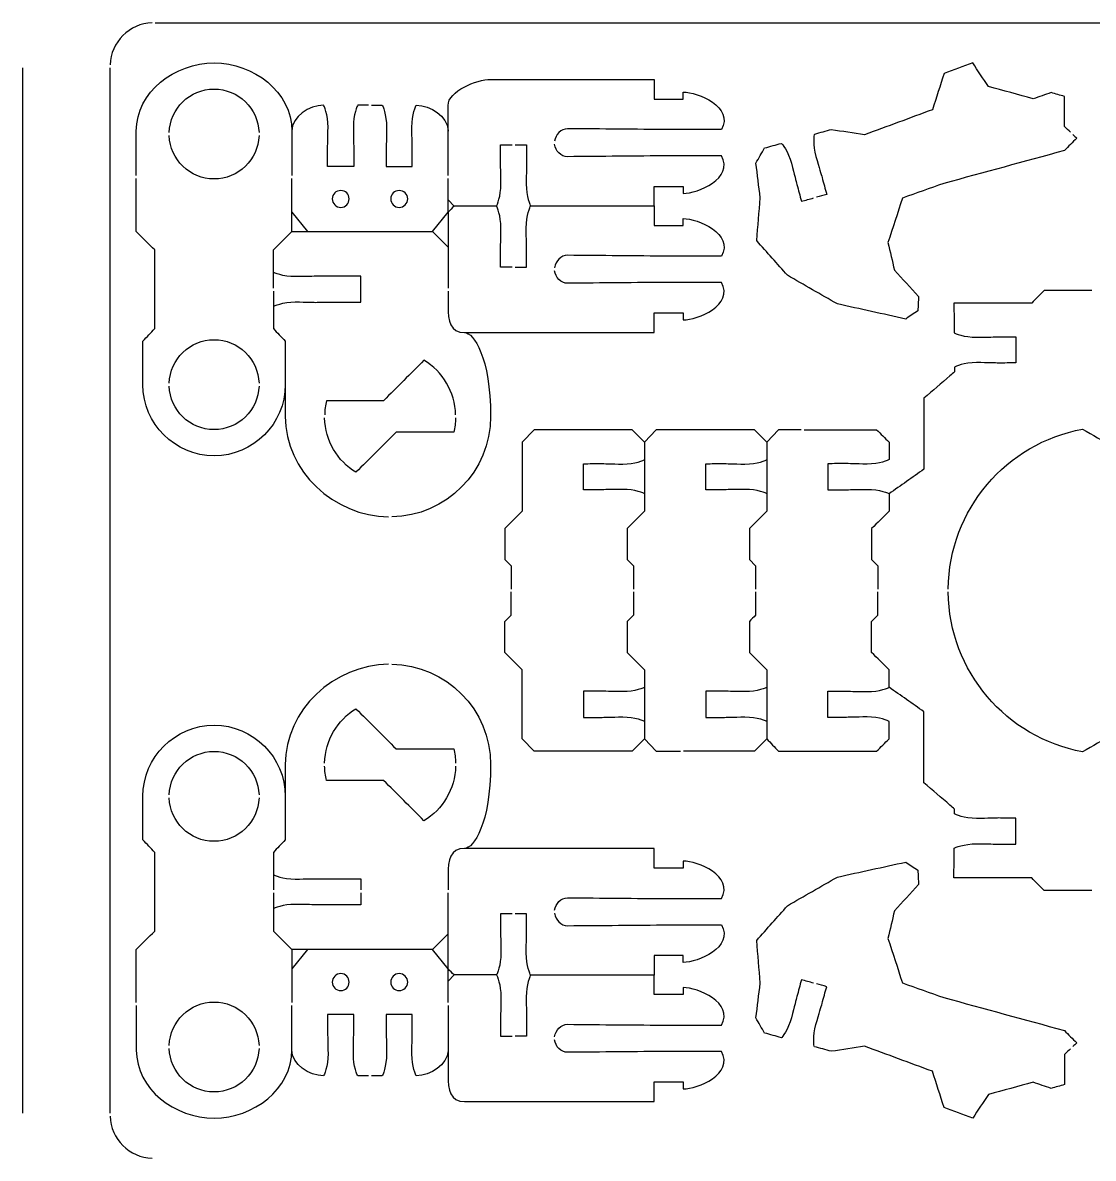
# Model space of a CAD drawing. Extents: x 0 to 680, y 0 to 410.
# Drawn here: x 450 to 572.6, y 140 to 270 of the extents above; entities that cross this region are included whole.
import ezdxf

# ---------------------------------------------------------------- set-up
doc = ezdxf.new("R2010")
doc.units = 0
doc.header["$MEASUREMENT"] = 0
doc.layers.add('DEFAULT', color=18, linetype='CONTINUOUS')

msp = doc.modelspace()

# ---------------------------------------------------------------- linework, layer by layer
at = {"layer": 'DEFAULT', "color": 1}
for points in [[(465.17, 270), (674.82, 270)], [(450, 145.18), (450, 264.83)], [(460, 145.18), (460, 264.82)], [(478.69, 239.6), (478.69, 241.43), (478.69, 243.98), (480.81, 246.1), (480.81, 246.1), (480.81, 248.3), (480.81, 252.16)], [(499.39, 249.01), (498.69, 249.72), (498.69, 252.16)], [(496.89, 246.1), (498.69, 248.31), (498.69, 249.72)], [(480.81, 248.31), (482.61, 246.1)], [(480.81, 246.1), (496.89, 246.1), (498.69, 244.3)], [(521.19, 221.98), (519.77, 223.4), (508.53, 223.4), (507.19, 221.98), (507.19, 214.08), (505.2, 212.08), (505.2, 208.54), (505.91, 207.83), (505.91, 205.17)], [(535.18, 221.98), (533.77, 223.4), (522.52, 223.4), (521.19, 221.98), (521.19, 219.98), (521.19, 216.08), (521.19, 214.08), (519.19, 212.08), (519.19, 208.54), (519.9, 207.83), (519.9, 205.17)], [(539.1, 223.4), (536.51, 223.4), (535.18, 221.98), (535.18, 219.98), (535.18, 216.09), (535.18, 214.08), (533.18, 212.08), (533.18, 208.54), (533.89, 207.83), (533.89, 205.17)], [(521.19, 188.02), (519.77, 186.6), (508.53, 186.6), (507.19, 188.02), (507.19, 195.92), (505.2, 197.92), (505.2, 201.46), (505.91, 202.17), (505.91, 204.83)], [(519.9, 204.83), (519.9, 202.17), (519.19, 201.46), (519.19, 197.92), (521.19, 195.92), (521.19, 193.92), (521.19, 190.02), (521.19, 188.02), (522.52, 186.6), (525.31, 186.6)], [(535.18, 188.02), (533.77, 186.6), (525.66, 186.6)], [(478.69, 170.4), (478.69, 168.57), (478.69, 166.02), (480.81, 163.9), (480.81, 163.9), (480.81, 161.69), (480.81, 157.84)], [(498.69, 165.7), (496.89, 163.9), (480.81, 163.9)], [(482.61, 163.9), (480.81, 161.69)], [(498.69, 160.28), (498.69, 161.69), (496.89, 163.9)], [(498.69, 157.84), (498.69, 160.28), (499.39, 160.99)]]:
    msp.add_lwpolyline(points, dxfattribs=at)
for points in [[(464.82, 270), (462.2, 269.91), (460.09, 267.79), (460, 265.17)], [(460, 144.82), (460.09, 142.2), (462.2, 140.09), (464.82, 140)]]:
    msp.add_open_spline(points, degree=3, dxfattribs=at)
for points, knots in [([(463, 252.51), (463, 254.21), (463, 255.9), (463, 257.6), (463, 262.09), (467.42, 265.4), (471.91, 265.4), (476.4, 265.4), (480.81, 262.09), (480.81, 257.6), (480.81, 255.9), (480.81, 254.21), (480.81, 252.51)], [0, 0, 0, 0, 14.41, 14.41, 14.41, 15.41, 15.41, 15.41, 16.41, 16.41, 16.41, 30.82, 30.82, 30.82, 30.82]), ([(569.95, 257.45), (569.71, 257.67), (569.48, 257.89), (569.24, 258.12), (569.24, 259.26), (569.24, 260.41), (569.24, 261.56), (568.73, 261.7), (568.23, 261.85), (567.72, 262), (567.04, 261.76), (566.36, 261.53), (565.67, 261.29), (563.97, 261.76), (562.26, 262.23), (560.55, 262.69), (559.95, 263.59), (559.35, 264.5), (558.75, 265.4), (557.65, 264.99), (556.56, 264.58), (555.47, 264.18), (555.02, 262.8), (554.58, 261.42), (554.14, 260.04), (551.55, 259.08), (548.96, 258.13), (546.37, 257.17), (545.1, 257.36), (543.82, 257.55), (542.55, 257.75), (541.91, 257.57), (541.26, 257.39), (540.62, 257.22), (540.57, 257.21), (540.43, 256.01), (540.8, 254.68), (541.16, 253.35), (541.42, 252.61), (541.5, 252.28), (541.68, 251.64), (541.85, 250.99), (542.03, 250.35), (541.65, 250.25), (541.26, 250.14), (540.87, 250.03)], [0, 0, 0, 0, 2.780018, 2.780018, 2.780018, 12.520018, 12.520018, 12.520018, 16.99706, 16.99706, 16.99706, 23.129897, 23.129897, 23.129897, 38.188896, 38.188896, 38.188896, 47.414118, 47.414118, 47.414118, 57.331023, 57.331023, 57.331023, 69.655036, 69.655036, 69.655036, 93.109181, 93.109181, 93.109181, 104.071046, 104.071046, 104.071046, 109.742986, 109.742986, 109.742986, 110.742986, 110.742986, 110.742986, 111.742986, 111.742986, 111.742986, 117.405282, 117.405282, 117.405282, 120.806518, 120.806518, 120.806518, 120.806518]), ([(498.69, 252.51), (498.69, 254.23), (498.69, 255.95), (498.69, 257.67), (498.69, 258.62), (498.69, 259.57), (498.69, 260.51), (498.69, 262.17), (501.93, 263.51), (503.59, 263.51), (509.83, 263.51), (516.06, 263.51), (522.3, 263.51), (522.3, 262.76), (522.3, 262.01), (522.3, 261.26), (523.4, 261.26), (524.5, 261.26), (525.6, 261.26), (525.6, 261.53), (525.6, 261.8), (525.6, 262.06), (527.26, 262.06), (531.44, 260.37), (529.98, 257.76), (527.98, 257.76), (525.98, 257.76), (523.98, 257.76), (520.12, 257.8), (516.25, 257.83), (512.38, 257.86), (511.61, 257.86), (510.98, 257.19), (510.89, 256.44)], [0, 0, 0, 0, 14.63, 14.63, 14.63, 22.67, 22.67, 22.67, 23.67, 23.67, 23.67, 76.73, 76.73, 76.73, 83.11, 83.11, 83.11, 92.46, 92.46, 92.46, 94.73, 94.73, 94.73, 95.73, 95.73, 95.73, 112.74, 112.74, 112.74, 145.621192, 145.621192, 145.621192, 146.621192, 146.621192, 146.621192, 146.621192]), ([(466.77, 257.43), (466.86, 260.19), (469.12, 262.4), (471.91, 262.4), (474.69, 262.4), (476.95, 260.19), (477.05, 257.43)], [0, 0, 0, 0, 1, 1, 1, 2, 2, 2, 2]), ([(489.57, 260.55), (489.16, 260.55), (488.76, 260.55), (488.35, 260.55), (488.29, 260.55), (487.85, 259.43), (487.85, 258.06), (487.85, 256.67), (487.9, 255.89), (487.9, 255.55), (487.9, 254.89), (487.9, 254.22), (487.9, 253.55), (486.9, 253.55), (485.9, 253.55), (484.9, 253.55), (484.9, 254.22), (484.9, 254.88), (484.9, 255.55), (484.9, 255.89), (484.94, 256.67), (484.95, 258.05), (484.94, 259.43), (484.5, 260.55), (484.44, 260.55), (482.78, 260.55), (480.81, 259.26), (480.81, 257.6)], [0, 0, 0, 0, 3.479, 3.479, 3.479, 4.479, 4.479, 4.479, 5.479, 5.479, 5.479, 11.149009, 11.149009, 11.149009, 19.649009, 19.649009, 19.649009, 25.299018, 25.299018, 25.299018, 26.299018, 26.299018, 26.299018, 27.299018, 27.299018, 27.299018, 28.299018, 28.299018, 28.299018, 28.299018]), ([(489.92, 260.55), (490.33, 260.55), (490.73, 260.55), (491.14, 260.55), (491.2, 260.55), (491.64, 259.43), (491.65, 258.05), (491.65, 256.67), (491.6, 255.89), (491.6, 255.55), (491.6, 254.88), (491.6, 254.22), (491.6, 253.55), (492.6, 253.55), (493.6, 253.55), (494.6, 253.55), (494.6, 254.22), (494.6, 254.89), (494.6, 255.55), (494.6, 255.89), (494.55, 256.67), (494.55, 258.06), (494.55, 259.43), (495, 260.55), (495.05, 260.55), (496.68, 260.55), (498.63, 259.3), (498.69, 257.67), (498.69, 257.65), (498.69, 257.62), (498.69, 257.6)], [0, 0, 0, 0, 3.45, 3.45, 3.45, 4.45, 4.45, 4.45, 5.45, 5.45, 5.45, 11.1, 11.1, 11.1, 19.6, 19.6, 19.6, 25.270009, 25.270009, 25.270009, 26.270009, 26.270009, 26.270009, 27.270009, 27.270009, 27.270009, 28.270009, 28.270009, 28.270009, 29.270009, 29.270009, 29.270009, 29.270009]), ([(477.05, 257.08), (476.95, 254.32), (474.69, 252.11), (471.91, 252.11), (469.13, 252.11), (466.86, 254.32), (466.77, 257.08)], [0, 0, 0, 0, 1, 1, 1, 2, 2, 2, 2]), ([(570.2, 257.21), (570.35, 257.06), (570.5, 256.92), (570.65, 256.78), (570.18, 256.31), (569.71, 255.84), (569.24, 255.36), (564.63, 254.11), (560.03, 252.85), (555.43, 251.59), (553.86, 251.04), (552.28, 250.48), (550.71, 249.92), (550.15, 248.22), (549.6, 246.52), (549.04, 244.82), (549.29, 243.77), (549.54, 242.72), (549.79, 241.67), (550.71, 240.67), (551.63, 239.66), (552.55, 238.66), (552.52, 238.12), (552.5, 237.58), (552.47, 237.03), (552.01, 236.72), (551.54, 236.4), (551.08, 236.08), (548.47, 236.66), (545.86, 237.23), (543.26, 237.8), (541.35, 238.89), (539.45, 239.98), (537.55, 241.08), (536.38, 242.4), (535.2, 243.72), (534.02, 245.05), (534.16, 246.68), (534.3, 248.32), (534.43, 249.95), (534.26, 251.28), (534.1, 252.6), (533.93, 253.92), (534.26, 254.5), (534.59, 255.08), (534.92, 255.66), (535.57, 255.84), (536.21, 256.01), (536.85, 256.19), (536.91, 256.21), (537.63, 255.24), (538, 253.91), (538.36, 252.57), (538.52, 251.82), (538.62, 251.48), (538.79, 250.84), (538.97, 250.2), (539.14, 249.56), (539.61, 249.69), (540.07, 249.81), (540.54, 249.94)], [0, 0, 0, 0, 1.747982, 1.747982, 1.747982, 7.426054, 7.426054, 7.426054, 48.010249, 48.010249, 48.010249, 62.186186, 62.186186, 62.186186, 77.415875, 77.415875, 77.415875, 86.596619, 86.596619, 86.596619, 98.153299, 98.153299, 98.153299, 102.778069, 102.778069, 102.778069, 107.565313, 107.565313, 107.565313, 130.261755, 130.261755, 130.261755, 148.910428, 148.910428, 148.910428, 163.962421, 163.962421, 163.962421, 177.920789, 177.920789, 177.920789, 189.271229, 189.271229, 189.271229, 194.941605, 194.941605, 194.941605, 200.611873, 200.611873, 200.611873, 201.611873, 201.611873, 201.611873, 202.611873, 202.611873, 202.611873, 208.261618, 208.261618, 208.261618, 212.356603, 212.356603, 212.356603, 212.356603]), ([(504.24, 249.01), (504.32, 249.08), (504.74, 250.18), (504.74, 251.51), (504.74, 252.89), (504.69, 253.67), (504.69, 254.01), (504.69, 254.68), (504.69, 255.35), (504.69, 256.01), (505.13, 256.01), (505.57, 256.01), (506.02, 256.01)], [0, 0, 0, 0, 1.087413, 1.087413, 1.087413, 2.174825, 2.174825, 2.174825, 8.340462, 8.340462, 8.340462, 12.440007, 12.440007, 12.440007, 12.440007]), ([(506.37, 256.01), (506.8, 256.01), (507.24, 256.01), (507.68, 256.01), (507.68, 255.35), (507.68, 254.68), (507.68, 254.02), (507.69, 253.68), (507.64, 252.9), (507.64, 251.52), (507.64, 250.14), (508.09, 249.02), (508.14, 249.02)], [0, 0, 0, 0, 3.73, 3.73, 3.73, 9.390009, 9.390009, 9.390009, 10.390009, 10.390009, 10.390009, 11.390009, 11.390009, 11.390009, 11.390009]), ([(522.3, 249.01), (522.3, 249.02), (522.3, 249.02), (522.3, 249.02), (522.3, 249.77), (522.3, 250.52), (522.3, 251.26), (523.4, 251.26), (524.5, 251.26), (525.6, 251.26), (525.6, 250.99), (525.6, 250.73), (525.6, 250.46), (527.26, 250.46), (531.44, 252.16), (529.98, 254.76), (527.98, 254.76), (525.98, 254.76), (523.98, 254.76), (520.12, 254.73), (516.25, 254.7), (512.38, 254.66), (511.61, 254.66), (510.98, 255.33), (510.89, 256.08)], [0, 0, 0, 0, 0.04, 0.04, 0.04, 6.38, 6.38, 6.38, 15.73, 15.73, 15.73, 18, 18, 18, 19, 19, 19, 36.01, 36.01, 36.01, 68.891192, 68.891192, 68.891192, 69.891192, 69.891192, 69.891192, 69.891192]), ([(478.69, 239.25), (478.69, 238.67), (478.69, 238.1), (478.69, 237.52), (478.69, 236.68), (478.69, 235.83), (478.69, 234.98), (479.14, 234.51), (479.6, 234.03), (480.05, 233.56), (480.05, 231.89), (480.05, 230.23), (480.05, 228.56), (480.05, 224.07), (476.4, 220.42), (471.91, 220.42), (467.42, 220.42), (463.76, 224.07), (463.76, 228.56), (463.76, 230.23), (463.76, 231.89), (463.76, 233.56), (464.22, 234.03), (464.67, 234.51), (465.12, 234.98), (465.12, 237.98), (465.12, 240.98), (465.12, 243.98), (464.42, 244.68), (463.71, 245.39), (463, 246.1), (463, 248.12), (463, 250.14), (463, 252.16)], [0, 0, 0, 0, 4.89, 4.89, 4.89, 12.11, 12.11, 12.11, 17.669011, 17.669011, 17.669011, 31.849011, 31.849011, 31.849011, 32.849011, 32.849011, 32.849011, 33.849011, 33.849011, 33.849011, 48.029011, 48.029011, 48.029011, 53.588714, 53.588714, 53.588714, 79.098714, 79.098714, 79.098714, 87.598845, 87.598845, 87.598845, 104.798845, 104.798845, 104.798845, 104.798845]), ([(485.43, 249.83), (485.43, 250.36), (485.87, 250.79), (486.4, 250.79), (486.94, 250.79), (487.37, 250.36), (487.37, 249.83), (487.37, 249.29), (486.94, 248.86), (486.4, 248.86), (485.87, 248.86), (485.43, 249.29), (485.43, 249.83)], [1, 1, 1, 1, 2, 2, 2, 3, 3, 3, 4, 4, 4, 5, 5, 5, 5]), ([(492.13, 249.83), (492.13, 250.36), (492.57, 250.79), (493.1, 250.79), (493.64, 250.79), (494.07, 250.36), (494.07, 249.83), (494.07, 249.29), (493.64, 248.86), (493.1, 248.86), (492.57, 248.86), (492.13, 249.29), (492.13, 249.83)], [1, 1, 1, 1, 2, 2, 2, 3, 3, 3, 4, 4, 4, 5, 5, 5, 5]), ([(506.02, 242.02), (505.57, 242.02), (505.13, 242.02), (504.69, 242.02), (504.69, 242.69), (504.69, 243.36), (504.69, 244.02), (504.69, 244.36), (504.74, 245.14), (504.74, 246.52), (504.74, 247.86), (504.32, 248.95), (504.24, 249.01), (502.62, 249.01), (501.01, 249.01), (499.39, 249.01), (499.16, 248.78), (498.92, 248.54), (498.69, 248.3), (498.69, 246.97), (498.69, 245.63), (498.69, 244.3), (498.69, 242.73), (498.69, 241.17), (498.69, 239.6)], [0, 0, 0, 0, 3.771, 3.771, 3.771, 9.441009, 9.441009, 9.441009, 10.441009, 10.441009, 10.441009, 12.461009, 12.461009, 12.461009, 26.192009, 26.192009, 26.192009, 29.04389, 29.04389, 29.04389, 40.38389, 40.38389, 40.38389, 53.70389, 53.70389, 53.70389, 53.70389]), ([(506.37, 242.02), (506.8, 242.02), (507.24, 242.02), (507.68, 242.02), (507.68, 242.69), (507.68, 243.35), (507.68, 244.02), (507.69, 244.36), (507.64, 245.13), (507.64, 246.52), (507.64, 247.9), (508.09, 249.02), (508.14, 249.02), (512.86, 249.02), (517.58, 249.02), (522.3, 249.02), (522.3, 249.02), (522.3, 249.02), (522.3, 249.01), (522.3, 248.27), (522.3, 247.52), (522.3, 246.77), (523.4, 246.77), (524.5, 246.77), (525.6, 246.77), (525.6, 247.04), (525.6, 247.31), (525.6, 247.57), (527.26, 247.57), (531.44, 245.87), (529.98, 243.27), (527.98, 243.27), (525.98, 243.27), (523.98, 243.27), (520.12, 243.31), (516.25, 243.34), (512.38, 243.37), (511.62, 243.37), (510.98, 242.71), (510.89, 241.95)], [0, 0, 0, 0, 3.73, 3.73, 3.73, 9.380009, 9.380009, 9.380009, 10.380009, 10.380009, 10.380009, 11.380009, 11.380009, 11.380009, 51.521014, 51.521014, 51.521014, 51.561014, 51.561014, 51.561014, 57.901014, 57.901014, 57.901014, 67.250014, 67.250014, 67.250014, 69.520014, 69.520014, 69.520014, 70.520014, 70.520014, 70.520014, 87.530014, 87.530014, 87.530014, 120.410206, 120.410206, 120.410206, 121.410206, 121.410206, 121.410206, 121.410206]), ([(478.69, 237.52), (478.69, 237.58), (479.81, 238.03), (481.19, 238.03), (482.57, 238.03), (483.35, 237.98), (483.69, 237.99), (485.36, 237.99), (487.02, 237.99), (488.69, 237.99), (488.69, 238.98), (488.69, 239.98), (488.69, 240.98), (487.02, 240.98), (485.35, 240.98), (483.69, 240.98), (483.35, 240.98), (482.57, 240.93), (481.19, 240.93), (479.81, 240.93), (478.69, 241.38), (478.69, 241.43)], [0, 0, 0, 0, 1, 1, 1, 2, 2, 2, 16.159, 16.159, 16.159, 24.659, 24.659, 24.659, 38.839003, 38.839003, 38.839003, 39.839003, 39.839003, 39.839003, 40.839003, 40.839003, 40.839003, 40.839003]), ([(498.69, 239.25), (498.69, 238.67), (498.69, 238.1), (498.69, 237.52), (498.69, 235.87), (498.93, 234.52), (500.58, 234.52), (507.82, 234.52), (515.06, 234.52), (522.3, 234.52), (522.3, 235.27), (522.3, 236.02), (522.3, 236.77), (523.4, 236.77), (524.5, 236.77), (525.6, 236.77), (525.6, 236.51), (525.6, 236.24), (525.6, 235.97), (527.26, 235.97), (531.44, 237.67), (529.98, 240.27), (527.98, 240.27), (525.98, 240.27), (523.98, 240.27), (520.12, 240.24), (516.25, 240.21), (512.38, 240.17), (511.61, 240.17), (510.98, 240.84), (510.89, 241.6)], [0, 0, 0, 0, 4.89, 4.89, 4.89, 5.89, 5.89, 5.89, 67.46, 67.46, 67.46, 73.84, 73.84, 73.84, 83.19, 83.19, 83.19, 85.46, 85.46, 85.46, 86.46, 86.46, 86.46, 103.47, 103.47, 103.47, 136.351192, 136.351192, 136.351192, 137.351192, 137.351192, 137.351192, 137.351192]), ([(572.37, 239.33), (570.55, 239.33), (568.73, 239.33), (566.91, 239.33), (566.44, 238.86), (565.97, 238.38), (565.5, 237.91), (564.83, 237.91), (564.17, 237.91), (563.5, 237.91), (562.2, 237.91), (560.9, 237.91), (559.59, 237.91), (559.59, 237.91), (559.59, 237.91), (559.58, 237.91), (558.58, 237.91), (557.59, 237.91), (556.59, 237.91), (556.59, 237.56), (556.64, 235.87), (556.64, 234.49), (556.64, 234.44), (557.8, 233.99), (559.18, 233.99), (560.56, 233.99), (561.34, 234.04), (561.68, 234.04), (562.35, 234.04), (563.02, 234.04), (563.68, 234.05), (563.68, 233.05), (563.68, 232.05), (563.68, 231.05), (563.02, 231.05), (562.35, 231.04), (561.68, 231.04), (561.35, 231.04), (560.56, 231.09), (559.18, 231.09), (557.8, 231.09), (556.68, 230.64), (556.68, 230.58), (556.68, 230.4), (556.68, 230.22), (556.68, 230.04), (556.5, 229.89), (556.32, 229.73), (556.14, 229.57), (555.15, 228.72), (554.16, 227.87), (553.17, 227.01), (553.17, 224.3), (553.17, 221.59), (553.17, 218.88), (551.84, 217.95), (550.51, 217.01), (549.18, 216.08)], [0, 0, 0, 0, 15.48, 15.48, 15.48, 21.143222, 21.143222, 21.143222, 26.814222, 26.814222, 26.814222, 37.893227, 37.893227, 37.893227, 37.923227, 37.923227, 37.923227, 46.413233, 46.413233, 46.413233, 47.413233, 47.413233, 47.413233, 48.413233, 48.413233, 48.413233, 49.413233, 49.413233, 49.413233, 55.073242, 55.073242, 55.073242, 63.573242, 63.573242, 63.573242, 69.233251, 69.233251, 69.233251, 70.233251, 70.233251, 70.233251, 71.233251, 71.233251, 71.233251, 72.773251, 72.773251, 72.773251, 74.818073, 74.818073, 74.818073, 85.922756, 85.922756, 85.922756, 108.982756, 108.982756, 108.982756, 122.809759, 122.809759, 122.809759, 122.809759]), ([(500.58, 234.52), (501.62, 234.52), (503.56, 231.69), (503.56, 224.93), (503.56, 218.65), (498.5, 213.52), (492.24, 213.43)], [0, 0, 0, 0, 1, 1, 1, 2, 2, 2, 2]), ([(466.77, 228.74), (466.86, 231.5), (469.13, 233.71), (471.91, 233.71), (474.69, 233.71), (476.95, 231.5), (477.05, 228.74)], [0, 0, 0, 0, 1, 1, 1, 2, 2, 2, 2]), ([(499.56, 225.1), (499.5, 227.75), (498.06, 230.07), (495.93, 231.35), (494.39, 229.81), (492.85, 228.27), (491.31, 226.73), (489.13, 226.73), (486.96, 226.73), (484.78, 226.73), (484.65, 226.2), (484.57, 225.66), (484.57, 225.1)], [0, 0, 0, 0, 1, 1, 1, 19.526198, 19.526198, 19.526198, 38.046198, 38.046198, 38.046198, 39.046198, 39.046198, 39.046198, 39.046198]), ([(477.05, 228.39), (476.95, 225.63), (474.69, 223.42), (471.91, 223.42), (469.12, 223.42), (466.86, 225.63), (466.77, 228.39)], [0, 0, 0, 0, 1, 1, 1, 2, 2, 2, 2]), ([(480.05, 228.56), (480.05, 227.35), (480.05, 226.14), (480.05, 224.93), (480.05, 218.64), (485.62, 213.52), (491.89, 213.43)], [0, 0, 0, 0, 10.3, 10.3, 10.3, 11.3, 11.3, 11.3, 11.3]), ([(499.55, 224.75), (499.55, 224.19), (499.47, 223.65), (499.34, 223.12), (497.14, 223.12), (494.95, 223.12), (492.75, 223.12), (491.21, 221.59), (489.68, 220.06), (488.15, 218.53), (486.04, 219.82), (484.62, 222.12), (484.56, 224.75)], [0, 0, 0, 0, 1, 1, 1, 19.691, 19.691, 19.691, 38.125275, 38.125275, 38.125275, 39.125275, 39.125275, 39.125275, 39.125275]), ([(539.45, 223.4), (542.21, 223.4), (544.98, 223.4), (547.75, 223.4), (548.23, 222.93), (548.7, 222.46), (549.17, 221.98), (549.17, 221.32), (549.17, 220.65), (549.17, 219.98), (549.17, 219.92), (548.05, 219.48), (546.67, 219.48), (545.29, 219.48), (544.51, 219.53), (544.17, 219.53), (543.51, 219.52), (542.84, 219.52), (542.17, 219.52), (542.17, 218.52), (542.17, 217.52), (542.17, 216.52), (542.84, 216.53), (543.51, 216.53), (544.17, 216.53), (544.51, 216.53), (545.29, 216.58), (546.68, 216.58), (548.05, 216.58), (549.18, 216.13), (549.18, 216.08), (549.18, 215.41), (549.18, 214.75), (549.18, 214.08), (548.51, 213.41), (547.84, 212.75), (547.17, 212.08), (547.17, 210.9), (547.17, 209.72), (547.17, 208.54), (547.41, 208.3), (547.65, 208.07), (547.88, 207.83), (547.88, 206.95), (547.88, 206.06), (547.88, 205.17)], [0, 0, 0, 0, 23.55, 23.55, 23.55, 29.220996, 29.220996, 29.220996, 34.890996, 34.890996, 34.890996, 35.890996, 35.890996, 35.890996, 36.890996, 36.890996, 36.890996, 42.562005, 42.562005, 42.562005, 51.062005, 51.062005, 51.062005, 56.73304, 56.73304, 56.73304, 57.73304, 57.73304, 57.73304, 58.73304, 58.73304, 58.73304, 64.40304, 64.40304, 64.40304, 72.428706, 72.428706, 72.428706, 82.458706, 82.458706, 82.458706, 85.308355, 85.308355, 85.308355, 92.838355, 92.838355, 92.838355, 92.838355]), ([(555.95, 205.17), (556.03, 214.31), (562.62, 221.87), (571.32, 223.47), (572.46, 222.81), (573.6, 222.16), (574.74, 221.5), (575.88, 222.16), (577.02, 222.81), (578.16, 223.47), (586.85, 221.88), (593.45, 214.31), (593.53, 205.17)], [0, 0, 0, 0, 1, 1, 1, 12.191787, 12.191787, 12.191787, 23.382709, 23.382709, 23.382709, 24.382709, 24.382709, 24.382709, 24.382709]), ([(521.19, 216.08), (521.19, 216.13), (520.07, 216.58), (518.69, 216.58), (517.31, 216.58), (516.53, 216.53), (516.19, 216.53), (515.53, 216.53), (514.86, 216.53), (514.19, 216.52), (514.19, 217.52), (514.19, 218.52), (514.19, 219.52), (514.86, 219.52), (515.52, 219.52), (516.19, 219.53), (516.53, 219.53), (517.31, 219.48), (518.69, 219.48), (520.07, 219.48), (521.19, 219.92), (521.19, 219.98)], [0, 0, 0, 0, 1, 1, 1, 2, 2, 2, 7.670039, 7.670039, 7.670039, 16.170039, 16.170039, 16.170039, 21.83005, 21.83005, 21.83005, 22.83005, 22.83005, 22.83005, 23.83005, 23.83005, 23.83005, 23.83005]), ([(535.18, 216.08), (535.19, 216.13), (534.06, 216.58), (532.68, 216.58), (531.3, 216.58), (530.52, 216.53), (530.18, 216.53), (529.52, 216.53), (528.85, 216.53), (528.18, 216.52), (528.18, 217.52), (528.18, 218.52), (528.18, 219.52), (528.85, 219.52), (529.51, 219.52), (530.18, 219.53), (530.52, 219.53), (531.3, 219.48), (532.68, 219.48), (534.06, 219.48), (535.18, 219.92), (535.18, 219.98)], [0, 0, 0, 0, 1, 1, 1, 2, 2, 2, 7.670039, 7.670039, 7.670039, 16.170039, 16.170039, 16.170039, 21.82805, 21.82805, 21.82805, 22.82805, 22.82805, 22.82805, 23.82805, 23.82805, 23.82805, 23.82805]), ([(533.89, 204.83), (533.89, 203.94), (533.89, 203.06), (533.89, 202.17), (533.65, 201.94), (533.42, 201.7), (533.18, 201.46), (533.18, 200.28), (533.18, 199.1), (533.18, 197.92), (533.85, 197.26), (534.51, 196.59), (535.18, 195.92), (535.18, 195.26), (535.18, 194.59), (535.18, 193.92), (535.18, 192.62), (535.18, 191.32), (535.18, 190.02), (535.18, 189.35), (535.18, 188.69), (535.18, 188.02), (535.62, 187.55), (536.07, 187.08), (536.51, 186.6), (540.26, 186.6), (544.01, 186.6), (547.75, 186.6), (548.23, 187.08), (548.7, 187.55), (549.17, 188.02), (549.17, 188.69), (549.17, 189.35), (549.17, 190.02), (549.17, 190.08), (548.05, 190.52), (546.67, 190.53), (545.29, 190.52), (544.51, 190.48), (544.17, 190.48), (543.51, 190.48), (542.84, 190.48), (542.17, 190.48), (542.17, 191.48), (542.17, 192.48), (542.17, 193.48), (542.84, 193.48), (543.51, 193.47), (544.17, 193.47), (544.51, 193.48), (545.29, 193.42), (546.68, 193.43), (548.05, 193.42), (549.18, 193.87), (549.18, 193.92), (549.18, 194.59), (549.18, 195.26), (549.18, 195.92), (548.51, 196.59), (547.84, 197.26), (547.17, 197.92), (547.17, 199.1), (547.17, 200.28), (547.17, 201.46), (547.41, 201.7), (547.65, 201.94), (547.88, 202.17), (547.88, 203.06), (547.88, 203.94), (547.88, 204.83)], [0, 0, 0, 0, 7.52, 7.52, 7.52, 10.355507, 10.355507, 10.355507, 20.386507, 20.386507, 20.386507, 28.39026, 28.39026, 28.39026, 34.08026, 34.08026, 34.08026, 45.13026, 45.13026, 45.13026, 50.80126, 50.80126, 50.80126, 56.317473, 56.317473, 56.317473, 88.178473, 88.178473, 88.178473, 93.848762, 93.848762, 93.848762, 99.519762, 99.519762, 99.519762, 100.519762, 100.519762, 100.519762, 101.519762, 101.519762, 101.519762, 107.190771, 107.190771, 107.190771, 115.690771, 115.690771, 115.690771, 121.36181, 121.36181, 121.36181, 122.36181, 122.36181, 122.36181, 123.36181, 123.36181, 123.36181, 129.03181, 129.03181, 129.03181, 137.056768, 137.056768, 137.056768, 147.087768, 147.087768, 147.087768, 149.937417, 149.937417, 149.937417, 157.457417, 157.457417, 157.457417, 157.457417]), ([(593.53, 204.83), (593.44, 195.7), (586.84, 188.12), (578.16, 186.53), (577.02, 187.18), (575.88, 187.84), (574.74, 188.5), (573.6, 187.84), (572.46, 187.18), (571.32, 186.53), (562.63, 188.12), (556.04, 195.7), (555.95, 204.83)], [0, 0, 0, 0, 1, 1, 1, 12.190921, 12.190921, 12.190921, 23.382709, 23.382709, 23.382709, 24.382709, 24.382709, 24.382709, 24.382709]), ([(491.89, 196.57), (485.62, 196.47), (480.05, 191.35), (480.05, 185.07), (480.05, 183.86), (480.05, 182.65), (480.05, 181.44)], [0, 0, 0, 0, 1, 1, 1, 11.3, 11.3, 11.3, 11.3]), ([(492.24, 196.57), (498.5, 196.47), (503.56, 191.35), (503.56, 185.07), (503.56, 178.31), (501.62, 175.48), (500.58, 175.48)], [0, 0, 0, 0, 1, 1, 1, 2, 2, 2, 2]), ([(521.19, 193.93), (521.19, 193.87), (520.07, 193.42), (518.69, 193.43), (517.31, 193.42), (516.53, 193.48), (516.19, 193.47), (515.53, 193.48), (514.86, 193.48), (514.19, 193.48), (514.19, 192.48), (514.19, 191.48), (514.19, 190.48), (514.86, 190.48), (515.52, 190.48), (516.19, 190.48), (516.53, 190.48), (517.31, 190.52), (518.69, 190.53), (520.07, 190.52), (521.19, 190.08), (521.19, 190.02)], [0, 0, 0, 0, 1, 1, 1, 2, 2, 2, 7.670029, 7.670029, 7.670029, 16.170029, 16.170029, 16.170029, 21.830036, 21.830036, 21.830036, 22.830036, 22.830036, 22.830036, 23.830036, 23.830036, 23.830036, 23.830036]), ([(535.18, 193.93), (535.19, 193.87), (534.06, 193.42), (532.68, 193.43), (531.3, 193.42), (530.52, 193.48), (530.18, 193.47), (529.52, 193.48), (528.85, 193.48), (528.18, 193.48), (528.18, 192.48), (528.18, 191.48), (528.18, 190.48), (528.85, 190.48), (529.51, 190.48), (530.18, 190.48), (530.52, 190.48), (531.3, 190.52), (532.68, 190.53), (534.06, 190.52), (535.18, 190.08), (535.18, 190.02)], [0, 0, 0, 0, 1, 1, 1, 2, 2, 2, 7.670029, 7.670029, 7.670029, 16.170029, 16.170029, 16.170029, 21.828036, 21.828036, 21.828036, 22.828036, 22.828036, 22.828036, 23.828036, 23.828036, 23.828036, 23.828036]), ([(572.37, 170.67), (570.55, 170.67), (568.73, 170.67), (566.91, 170.67), (566.44, 171.14), (565.97, 171.62), (565.5, 172.09), (564.83, 172.09), (564.17, 172.09), (563.5, 172.09), (562.2, 172.09), (560.9, 172.09), (559.59, 172.09), (559.59, 172.09), (559.59, 172.09), (559.58, 172.09), (558.58, 172.09), (557.59, 172.09), (556.59, 172.09), (556.59, 172.44), (556.64, 174.13), (556.64, 175.51), (556.64, 175.56), (557.8, 176.01), (559.18, 176.01), (560.56, 176.01), (561.34, 175.96), (561.68, 175.96), (562.35, 175.96), (563.02, 175.96), (563.68, 175.95), (563.68, 176.95), (563.68, 177.95), (563.68, 178.95), (563.02, 178.95), (562.35, 178.95), (561.68, 178.96), (561.35, 178.96), (560.56, 178.91), (559.18, 178.91), (557.8, 178.91), (556.68, 179.35), (556.68, 179.42), (556.68, 179.6), (556.68, 179.78), (556.68, 179.96), (556.5, 180.12), (556.32, 180.27), (556.14, 180.43), (555.15, 181.29), (554.16, 182.14), (553.17, 182.99), (553.17, 185.7), (553.17, 188.41), (553.17, 191.12), (551.84, 192.06), (550.51, 192.99), (549.18, 193.92)], [0, 0, 0, 0, 15.48, 15.48, 15.48, 21.144638, 21.144638, 21.144638, 26.815638, 26.815638, 26.815638, 37.894641, 37.894641, 37.894641, 37.924641, 37.924641, 37.924641, 46.414647, 46.414647, 46.414647, 47.414647, 47.414647, 47.414647, 48.414647, 48.414647, 48.414647, 49.414647, 49.414647, 49.414647, 55.074654, 55.074654, 55.074654, 63.574654, 63.574654, 63.574654, 69.234662, 69.234662, 69.234662, 70.234662, 70.234662, 70.234662, 71.234662, 71.234662, 71.234662, 72.774662, 72.774662, 72.774662, 74.819483, 74.819483, 74.819483, 85.924167, 85.924167, 85.924167, 108.985167, 108.985167, 108.985167, 122.811596, 122.811596, 122.811596, 122.811596]), ([(484.56, 185.25), (484.62, 187.88), (486.04, 190.18), (488.15, 191.47), (489.68, 189.94), (491.22, 188.41), (492.75, 186.87), (494.95, 186.87), (497.14, 186.87), (499.34, 186.87), (499.47, 186.35), (499.55, 185.81), (499.55, 185.25)], [0, 0, 0, 0, 1, 1, 1, 19.441345, 19.441345, 19.441345, 38.131345, 38.131345, 38.131345, 39.131345, 39.131345, 39.131345, 39.131345]), ([(463, 157.84), (463, 159.86), (463, 161.88), (463, 163.9), (463.71, 164.61), (464.42, 165.31), (465.12, 166.02), (465.12, 169.02), (465.12, 172.02), (465.12, 175.02), (464.67, 175.49), (464.22, 175.97), (463.76, 176.44), (463.76, 178.1), (463.76, 179.77), (463.76, 181.44), (463.76, 185.93), (467.42, 189.58), (471.91, 189.58), (476.4, 189.58), (480.05, 185.93), (480.05, 181.44), (480.05, 179.77), (480.05, 178.1), (480.05, 176.44), (479.6, 175.97), (479.14, 175.49), (478.69, 175.02), (478.69, 174.17), (478.69, 173.32), (478.69, 172.48), (478.69, 171.9), (478.69, 171.32), (478.69, 170.75)], [0, 0, 0, 0, 17.19, 17.19, 17.19, 25.690131, 25.690131, 25.690131, 51.210131, 51.210131, 51.210131, 56.769834, 56.769834, 56.769834, 70.939834, 70.939834, 70.939834, 71.939834, 71.939834, 71.939834, 72.939834, 72.939834, 72.939834, 87.109834, 87.109834, 87.109834, 92.668152, 92.668152, 92.668152, 99.888152, 99.888152, 99.888152, 104.788152, 104.788152, 104.788152, 104.788152]), ([(466.77, 181.61), (466.86, 184.37), (469.13, 186.58), (471.91, 186.58), (474.69, 186.58), (476.95, 184.37), (477.05, 181.61)], [0, 0, 0, 0, 1, 1, 1, 2, 2, 2, 2]), ([(499.56, 184.9), (499.5, 182.25), (498.06, 179.93), (495.93, 178.65), (494.39, 180.19), (492.85, 181.73), (491.31, 183.27), (489.13, 183.27), (486.96, 183.27), (484.78, 183.27), (484.65, 183.8), (484.57, 184.34), (484.56, 184.9)], [0, 0, 0, 0, 1, 1, 1, 19.526905, 19.526905, 19.526905, 38.045905, 38.045905, 38.045905, 39.045905, 39.045905, 39.045905, 39.045905]), ([(477.05, 181.26), (476.95, 178.5), (474.69, 176.29), (471.91, 176.29), (469.12, 176.29), (466.86, 178.5), (466.77, 181.26)], [0, 0, 0, 0, 1, 1, 1, 2, 2, 2, 2]), ([(510.89, 168.4), (510.98, 169.16), (511.62, 169.83), (512.38, 169.83), (516.25, 169.79), (520.12, 169.76), (523.98, 169.73), (525.98, 169.73), (527.98, 169.73), (529.98, 169.73), (531.44, 172.33), (527.26, 174.03), (525.6, 174.03), (525.6, 173.76), (525.6, 173.49), (525.6, 173.23), (524.5, 173.23), (523.4, 173.23), (522.3, 173.23), (522.3, 173.98), (522.3, 174.73), (522.3, 175.48), (515.06, 175.48), (507.82, 175.48), (500.58, 175.48), (498.93, 175.48), (498.69, 174.13), (498.69, 172.48), (498.69, 171.9), (498.69, 171.32), (498.69, 170.75)], [0, 0, 0, 0, 1, 1, 1, 33.881192, 33.881192, 33.881192, 50.891192, 50.891192, 50.891192, 51.891192, 51.891192, 51.891192, 54.161192, 54.161192, 54.161192, 63.510192, 63.510192, 63.510192, 69.890192, 69.890192, 69.890192, 131.461192, 131.461192, 131.461192, 132.461192, 132.461192, 132.461192, 137.362192, 137.362192, 137.362192, 137.362192]), ([(540.54, 160.06), (540.07, 160.18), (539.61, 160.31), (539.14, 160.44), (538.97, 159.8), (538.79, 159.16), (538.62, 158.52), (538.52, 158.18), (538.36, 157.43), (538, 156.09), (537.63, 154.76), (536.91, 153.79), (536.85, 153.81), (536.21, 153.99), (535.57, 154.16), (534.92, 154.34), (534.59, 154.92), (534.26, 155.5), (533.93, 156.07), (534.1, 157.4), (534.26, 158.72), (534.43, 160.05), (534.3, 161.68), (534.16, 163.32), (534.02, 164.95), (535.2, 166.28), (536.38, 167.6), (537.55, 168.92), (539.45, 170.01), (541.35, 171.11), (543.26, 172.2), (545.86, 172.77), (548.47, 173.34), (551.08, 173.91), (551.54, 173.6), (552.01, 173.28), (552.47, 172.97), (552.5, 172.42), (552.52, 171.88), (552.55, 171.34), (551.63, 170.34), (550.71, 169.33), (549.79, 168.33), (549.54, 167.28), (549.29, 166.23), (549.04, 165.18), (549.6, 163.48), (550.15, 161.78), (550.71, 160.08), (552.28, 159.52), (553.86, 158.96), (555.43, 158.41), (560.03, 157.15), (564.63, 155.89), (569.24, 154.63), (569.71, 154.16), (570.18, 153.69), (570.65, 153.22), (570.5, 153.08), (570.35, 152.93), (570.2, 152.79)], [0, 0, 0, 0, 4.094985, 4.094985, 4.094985, 9.74473, 9.74473, 9.74473, 10.74473, 10.74473, 10.74473, 11.74473, 11.74473, 11.74473, 17.414998, 17.414998, 17.414998, 23.085374, 23.085374, 23.085374, 34.435688, 34.435688, 34.435688, 48.393973, 48.393973, 48.393973, 63.438493, 63.438493, 63.438493, 82.09215, 82.09215, 82.09215, 104.788592, 104.788592, 104.788592, 109.575836, 109.575836, 109.575836, 114.200606, 114.200606, 114.200606, 125.757963, 125.757963, 125.757963, 134.938475, 134.938475, 134.938475, 150.167213, 150.167213, 150.167213, 164.343485, 164.343485, 164.343485, 204.92935, 204.92935, 204.92935, 210.600347, 210.600347, 210.600347, 212.347602, 212.347602, 212.347602, 212.347602]), ([(478.69, 172.48), (478.69, 172.42), (479.8, 171.97), (481.19, 171.97), (482.57, 171.97), (483.35, 172.02), (483.69, 172.01), (485.36, 172.01), (487.02, 172.01), (488.69, 172.01), (488.69, 171.59), (488.69, 171.17), (488.69, 170.75)], [0, 0, 0, 0, 1, 1, 1, 2, 2, 2, 16.16, 16.16, 16.16, 19.75, 19.75, 19.75, 19.75]), ([(488.69, 170.4), (488.69, 169.94), (488.69, 169.48), (488.69, 169.01), (487.02, 169.02), (485.35, 169.02), (483.69, 169.02), (483.35, 169.01), (482.57, 169.07), (481.19, 169.07), (479.83, 169.07), (478.72, 168.63), (478.69, 168.57)], [0, 0, 0, 0, 3.922899, 3.922899, 3.922899, 18.11439, 18.11439, 18.11439, 19.11513, 19.11513, 19.11513, 20.11587, 20.11587, 20.11587, 20.11587]), ([(506.02, 167.98), (505.57, 167.98), (505.13, 167.98), (504.69, 167.98), (504.69, 167.31), (504.69, 166.64), (504.69, 165.98), (504.69, 165.64), (504.74, 164.86), (504.74, 163.48), (504.74, 162.14), (504.32, 161.05), (504.24, 160.99), (502.62, 160.99), (501.01, 160.99), (499.39, 160.99), (499.16, 161.22), (498.92, 161.46), (498.69, 161.69), (498.69, 163.03), (498.69, 164.36), (498.69, 165.7), (498.69, 167.26), (498.69, 168.83), (498.69, 170.4)], [0, 0, 0, 0, 3.771, 3.771, 3.771, 9.441009, 9.441009, 9.441009, 10.441009, 10.441009, 10.441009, 12.461009, 12.461009, 12.461009, 26.192009, 26.192009, 26.192009, 29.03389, 29.03389, 29.03389, 40.38389, 40.38389, 40.38389, 53.70389, 53.70389, 53.70389, 53.70389]), ([(510.89, 168.05), (510.98, 167.29), (511.62, 166.63), (512.38, 166.63), (516.25, 166.66), (520.12, 166.69), (523.98, 166.73), (525.98, 166.73), (527.98, 166.73), (529.98, 166.73), (531.44, 164.13), (527.26, 162.42), (525.6, 162.42), (525.6, 162.69), (525.6, 162.96), (525.6, 163.23), (524.5, 163.23), (523.4, 163.23), (522.3, 163.23), (522.3, 162.48), (522.3, 161.73), (522.3, 160.99), (522.3, 160.98), (522.3, 160.98), (522.3, 160.97), (517.58, 160.98), (512.86, 160.98), (508.14, 160.98), (508.09, 160.98), (507.64, 162.1), (507.64, 163.48), (507.64, 164.86), (507.69, 165.64), (507.68, 165.98), (507.68, 166.65), (507.68, 167.31), (507.68, 167.98), (507.24, 167.98), (506.8, 167.98), (506.37, 167.98)], [0, 0, 0, 0, 1, 1, 1, 33.881192, 33.881192, 33.881192, 50.891192, 50.891192, 50.891192, 51.891192, 51.891192, 51.891192, 54.161192, 54.161192, 54.161192, 63.510192, 63.510192, 63.510192, 69.850192, 69.850192, 69.850192, 69.890192, 69.890192, 69.890192, 110.031197, 110.031197, 110.031197, 111.031197, 111.031197, 111.031197, 112.031197, 112.031197, 112.031197, 117.691206, 117.691206, 117.691206, 121.421206, 121.421206, 121.421206, 121.421206]), ([(486.4, 161.14), (486.94, 161.14), (487.37, 160.7), (487.37, 160.17), (487.37, 159.64), (486.94, 159.2), (486.4, 159.2), (485.87, 159.2), (485.43, 159.64), (485.43, 160.17), (485.43, 160.7), (485.87, 161.14), (486.4, 161.14)], [1, 1, 1, 1, 2, 2, 2, 3, 3, 3, 4, 4, 4, 5, 5, 5, 5]), ([(493.1, 161.14), (493.64, 161.14), (494.07, 160.7), (494.07, 160.17), (494.07, 159.64), (493.64, 159.2), (493.1, 159.2), (492.57, 159.2), (492.13, 159.64), (492.13, 160.17), (492.13, 160.7), (492.57, 161.14), (493.1, 161.14)], [1, 1, 1, 1, 2, 2, 2, 3, 3, 3, 4, 4, 4, 5, 5, 5, 5]), ([(504.24, 160.99), (504.32, 160.92), (504.74, 159.82), (504.74, 158.49), (504.74, 157.1), (504.69, 156.33), (504.69, 155.99), (504.69, 155.32), (504.69, 154.65), (504.69, 153.99), (505.13, 153.99), (505.57, 153.99), (506.02, 153.99)], [0, 0, 0, 0, 1.087413, 1.087413, 1.087413, 2.174825, 2.174825, 2.174825, 8.340462, 8.340462, 8.340462, 12.440007, 12.440007, 12.440007, 12.440007]), ([(508.14, 160.98), (508.09, 160.98), (507.64, 159.86), (507.64, 158.48), (507.64, 157.1), (507.69, 156.32), (507.68, 155.98), (507.68, 155.32), (507.68, 154.65), (507.68, 153.99), (507.24, 153.99), (506.8, 153.99), (506.37, 153.99)], [0, 0, 0, 0, 1, 1, 1, 2, 2, 2, 7.660009, 7.660009, 7.660009, 11.390009, 11.390009, 11.390009, 11.390009]), ([(510.89, 153.92), (510.98, 154.67), (511.62, 155.34), (512.38, 155.34), (516.25, 155.3), (520.12, 155.27), (523.98, 155.24), (525.98, 155.24), (527.98, 155.24), (529.98, 155.24), (531.44, 157.84), (527.26, 159.54), (525.6, 159.54), (525.6, 159.27), (525.6, 159.01), (525.6, 158.74), (524.5, 158.74), (523.4, 158.74), (522.3, 158.74), (522.3, 159.48), (522.3, 160.23), (522.3, 160.98), (522.3, 160.98), (522.3, 160.98), (522.3, 160.99)], [0, 0, 0, 0, 1, 1, 1, 33.881192, 33.881192, 33.881192, 50.891192, 50.891192, 50.891192, 51.891192, 51.891192, 51.891192, 54.161192, 54.161192, 54.161192, 63.510192, 63.510192, 63.510192, 69.851192, 69.851192, 69.851192, 69.891192, 69.891192, 69.891192, 69.891192]), ([(569.95, 152.55), (569.71, 152.33), (569.48, 152.1), (569.24, 151.88), (569.24, 150.74), (569.24, 149.59), (569.24, 148.44), (568.73, 148.3), (568.23, 148.15), (567.72, 148), (567.04, 148.24), (566.36, 148.47), (565.67, 148.71), (563.97, 148.24), (562.26, 147.77), (560.55, 147.31), (559.95, 146.41), (559.35, 145.5), (558.75, 144.6), (557.65, 145.01), (556.56, 145.42), (555.47, 145.82), (555.02, 147.2), (554.58, 148.58), (554.14, 149.96), (551.55, 150.92), (548.96, 151.87), (546.37, 152.83), (545.1, 152.64), (543.82, 152.44), (542.55, 152.25), (541.91, 152.43), (541.26, 152.6), (540.62, 152.78), (540.57, 152.79), (540.43, 153.99), (540.8, 155.32), (541.16, 156.65), (541.42, 157.39), (541.5, 157.72), (541.68, 158.36), (541.85, 159.01), (542.03, 159.65), (541.65, 159.75), (541.26, 159.86), (540.87, 159.97)], [0, 0, 0, 0, 2.780018, 2.780018, 2.780018, 12.520018, 12.520018, 12.520018, 16.99706, 16.99706, 16.99706, 23.129897, 23.129897, 23.129897, 38.188896, 38.188896, 38.188896, 47.414118, 47.414118, 47.414118, 57.331023, 57.331023, 57.331023, 69.654084, 69.654084, 69.654084, 93.108229, 93.108229, 93.108229, 104.080436, 104.080436, 104.080436, 109.750003, 109.750003, 109.750003, 110.750003, 110.750003, 110.750003, 111.750003, 111.750003, 111.750003, 117.420978, 117.420978, 117.420978, 120.822478, 120.822478, 120.822478, 120.822478]), ([(463, 157.49), (463, 155.79), (463, 154.09), (463, 152.4), (463, 147.91), (467.42, 144.6), (471.91, 144.6), (476.4, 144.6), (480.81, 147.91), (480.81, 152.4), (480.81, 154.09), (480.81, 155.79), (480.81, 157.49)], [0, 0, 0, 0, 14.42, 14.42, 14.42, 15.42, 15.42, 15.42, 16.42, 16.42, 16.42, 30.84, 30.84, 30.84, 30.84]), ([(466.77, 152.92), (466.86, 155.68), (469.13, 157.89), (471.91, 157.89), (474.69, 157.89), (476.95, 155.68), (477.05, 152.92)], [0, 0, 0, 0, 1, 1, 1, 2, 2, 2, 2]), ([(498.69, 157.49), (498.69, 155.76), (498.69, 154.04), (498.69, 152.32), (498.69, 151.38), (498.69, 150.43), (498.69, 149.49), (498.69, 147.83), (498.93, 146.49), (500.58, 146.49), (507.82, 146.49), (515.06, 146.49), (522.3, 146.49), (522.3, 147.24), (522.3, 147.99), (522.3, 148.74), (523.4, 148.74), (524.5, 148.74), (525.6, 148.74), (525.6, 148.47), (525.6, 148.2), (525.6, 147.94), (527.26, 147.94), (531.44, 149.63), (529.98, 152.24), (527.98, 152.24), (525.98, 152.24), (523.98, 152.24), (520.12, 152.2), (516.25, 152.17), (512.38, 152.14), (511.61, 152.14), (510.98, 152.8), (510.89, 153.56)], [0, 0, 0, 0, 14.64, 14.64, 14.64, 22.67, 22.67, 22.67, 23.67, 23.67, 23.67, 85.24, 85.24, 85.24, 91.62, 91.62, 91.62, 100.97, 100.97, 100.97, 103.239, 103.239, 103.239, 104.239, 104.239, 104.239, 121.249, 121.249, 121.249, 154.130192, 154.130192, 154.130192, 155.130192, 155.130192, 155.130192, 155.130192]), ([(489.57, 149.45), (489.16, 149.45), (488.76, 149.45), (488.35, 149.45), (488.29, 149.45), (487.85, 150.57), (487.85, 151.94), (487.85, 153.33), (487.9, 154.11), (487.9, 154.44), (487.9, 155.11), (487.9, 155.78), (487.9, 156.45), (486.9, 156.45), (485.9, 156.45), (484.9, 156.45), (484.9, 155.78), (484.9, 155.11), (484.9, 154.45), (484.9, 154.11), (484.94, 153.33), (484.95, 151.95), (484.94, 150.57), (484.5, 149.45), (484.44, 149.45), (482.78, 149.45), (480.81, 150.74), (480.81, 152.4)], [0, 0, 0, 0, 3.479, 3.479, 3.479, 4.479, 4.479, 4.479, 5.479, 5.479, 5.479, 11.149009, 11.149009, 11.149009, 19.649009, 19.649009, 19.649009, 25.308018, 25.308018, 25.308018, 26.308018, 26.308018, 26.308018, 27.308018, 27.308018, 27.308018, 28.308018, 28.308018, 28.308018, 28.308018]), ([(498.69, 152.4), (498.69, 152.37), (498.69, 152.35), (498.69, 152.32), (498.63, 150.7), (496.68, 149.45), (495.05, 149.45), (495, 149.45), (494.55, 150.57), (494.55, 151.94), (494.55, 153.33), (494.6, 154.11), (494.6, 154.44), (494.6, 155.11), (494.6, 155.78), (494.6, 156.45), (493.6, 156.45), (492.6, 156.45), (491.6, 156.45), (491.6, 155.78), (491.6, 155.11), (491.6, 154.45), (491.6, 154.11), (491.65, 153.33), (491.65, 151.95), (491.64, 150.57), (491.2, 149.45), (491.14, 149.45), (490.73, 149.45), (490.33, 149.45), (489.92, 149.45)], [0, 0, 0, 0, 1, 1, 1, 2, 2, 2, 3, 3, 3, 4, 4, 4, 9.670009, 9.670009, 9.670009, 18.170009, 18.170009, 18.170009, 23.829009, 23.829009, 23.829009, 24.829009, 24.829009, 24.829009, 25.829009, 25.829009, 25.829009, 29.280009, 29.280009, 29.280009, 29.280009]), ([(477.05, 152.57), (476.95, 149.81), (474.69, 147.6), (471.91, 147.6), (469.12, 147.6), (466.86, 149.81), (466.77, 152.57)], [0, 0, 0, 0, 1, 1, 1, 2, 2, 2, 2])]:
    msp.add_open_spline(points, degree=3, knots=knots, dxfattribs=at)

doc.saveas('drawing.dxf')
